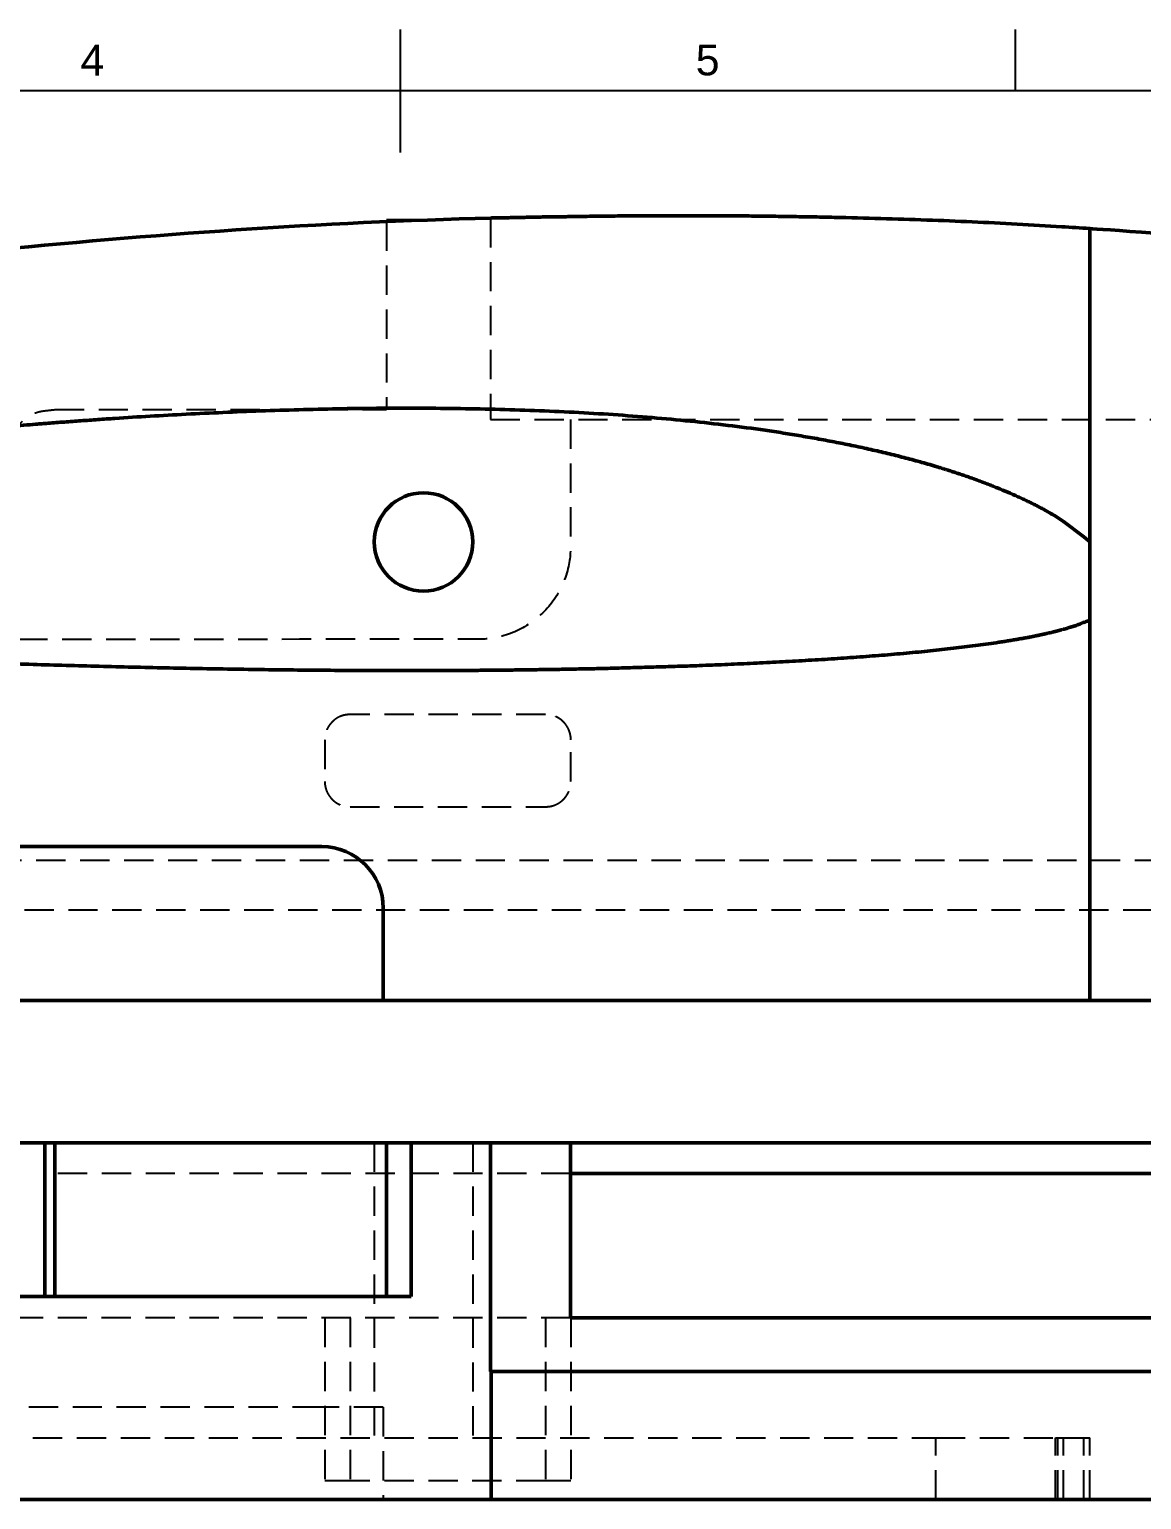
# Model space of a CAD drawing. Header units: millimetres. Extents: x 0 to 420, y 0 to 297.
# Drawn here: x 184.9 to 275.3, y 172.5 to 292 of the extents above; entities that cross this region are included whole.
import ezdxf
from ezdxf.enums import TextEntityAlignment as Align

# ---------------------------------------------------------------- set-up
doc = ezdxf.new("R2010")
doc.units = ezdxf.units.MM
doc.header["$LTSCALE"] = 0.75
doc.linetypes.add('HIDDEN2', pattern=[4.7625, 3.175, -1.5875])
for name, color, linetype, lineweight in [('Border', 7, 'Continuous', 25), ('Sichtbar', 7, 'Continuous', 50), ('Verdeckt', 7, 'HIDDEN2', 25)]:
    doc.layers.add(name, color=color, linetype=linetype, lineweight=lineweight)
doc.styles.add('FusionTitle', font='arial.ttf')

# ---------------------------------------------------------------- blocks, each defined once
blk = doc.blocks.new('ISO_A3_SHEET')
at = {"layer": 'Border'}
for p, q in [((215, 292), (215, 282)), ((265, 292), (265, 287)), ((410, 287), (20, 287))]:
    blk.add_line(p, q, dxfattribs=at)
at = {"layer": 'Border', "style": 'FusionTitle'}
for s, p in [('4', (190, 289.5)), ('5', (240, 289.5))]:
    blk.add_text(s, height=2.5, dxfattribs=at).set_placement(p, align=Align.MIDDLE)

msp = doc.modelspace()

# ---------------------------------------------------------------- linework, layer by layer
at = {"layer": 'Sichtbar', "extrusion": (0, 1, 2.967e-13)}
for p, q in [((215.91, 276.46, -2.01), (213.91, 276.46, -2.01)), ((213.91, 276.38, -2.01), (213.91, 276.46, -2.01)), ((271.06, 275.81, 14.49), (271.06, 250.34, 14.49)), ((268.26, 252.42, 14.49), (268.93, 251.99, 14.49)), ((268.93, 251.99, 14.49), (270.58, 250.76, 14.49)), ((270.58, 250.76, 14.49), (271.06, 250.34, 14.49)), ((271.06, 250.34, 14.49), (271.06, 243.97, 14.49)), ((271.06, 243.97, 14.49), (271.07, 213.06, 14.49)), ((158.64, 225.56, 14.49), (208.64, 225.56, 14.49)), ((213.64, 220.56, 14.49), (213.64, 213.06, 14.49)), ((213.64, 213.06, 6.99), (153.64, 213.06, 6.99)), ((213.64, 213.06, 14.49), (271.07, 213.06, 14.49))]:
    msp.add_line(p, q, dxfattribs=at)
at = {"layer": 'Sichtbar'}
for p, q in [((186.13, 201.49, 16.05), (186.13, 198.99, 16.05)), ((186.94, 201.49, 16.14), (213.91, 201.49, 16.15)), ((186.94, 201.49, 16.14), (186.94, 198.99, 16.14)), ((215.91, 201.49, 31.52), (213.91, 201.49, 31.52)), ((213.91, 198.99, 31.52), (213.91, 201.49, 31.52)), ((215.91, 198.99, 31.52), (215.91, 201.49, 31.52)), ((222.35, 198.99, 31.72), (222.35, 201.49, 31.72)), ((222.35, 201.49, 15.35), (228.86, 201.49, 15.35)), ((222.35, 201.49, 15.35), (222.35, 182.89, 15.35)), ((222.35, 201.49, 15.35), (222.35, 201.49, 31.72)), ((303.85, 201.49, -24.52), (228.86, 201.49, -24.53)), ((228.86, 201.49, 4.98), (228.86, 187.24, 4.98)), ((186.13, 198.99, 16.05), (186.13, 188.99, 16.05)), ((186.94, 198.99, 16.14), (186.94, 188.99, 16.14)), ((215.91, 188.99, 31.52), (213.91, 188.99, 31.52)), ((303.85, 187.24, 15.36), (228.86, 187.24, 15.35)), ((222.4, 182.89, 31.72), (222.4, 172.49, 31.72)), ((271.06, 172.49, -0.98), (271.07, 172.49, -31.89)), ((271.06, 172.49, 30.87), (271.06, 172.49, 5.39)), ((271.06, 172.49, 5.39), (271.06, 172.49, -0.98))]:
    msp.add_line(p, q, dxfattribs=at)
msp.add_circle((216.91, 250.33, 9.49), 4, dxfattribs=at)
msp.add_arc((208.64, 220.56, 14.49), 5, 0, 90, dxfattribs=at)
for points in [[(222.4, 276.66, 14.49), (194.83, 275.99, 14.49), (166.85, 272.69, 14.49), (140.07, 268.9, 14.49)], [(213.91, 188.99, 31.52), (213.91, 192.32, 31.52), (213.91, 195.65, 31.52), (213.91, 198.99, 31.52)], [(215.91, 198.99, 31.52), (215.91, 195.65, 31.52), (215.91, 192.32, 31.52), (215.91, 188.99, 31.52)], [(222.35, 182.89, 31.72), (222.35, 188.25, 31.72), (222.35, 193.62, 31.72), (222.35, 198.99, 31.72)]]:
    msp.add_open_spline(points, degree=3, dxfattribs=at)
for points, knots in [([(271.06, 275.81, 14.49), (270.3, 275.86, 14.49), (268.33, 275.99, 14.49), (265.14, 276.18, 14.49), (261.48, 276.36, 14.49), (257.79, 276.51, 14.49), (254.06, 276.63, 14.49), (250.92, 276.71, 14.49), (248.39, 276.76, 14.49), (246.48, 276.79, 14.49), (244.55, 276.82, 14.49), (242.61, 276.84, 14.49), (240.66, 276.85, 14.49), (238.69, 276.85, 14.49), (236.71, 276.85, 14.49), (235.05, 276.84, 14.49), (233.71, 276.84, 14.49), (232.7, 276.83, 14.49), (231.69, 276.82, 14.49), (230.68, 276.81, 14.49), (229.66, 276.79, 14.49), (228.8, 276.78, 14.49), (228.12, 276.77, 14.49), (227.61, 276.76, 14.49), (227.09, 276.76, 14.49), (226.57, 276.75, 14.49), (226.06, 276.74, 14.49), (225.54, 276.73, 14.49), (225.11, 276.72, 14.49), (224.76, 276.71, 14.49), (224.5, 276.71, 14.49), (224.24, 276.7, 14.49), (223.98, 276.7, 14.49), (223.76, 276.69, 14.49), (223.58, 276.69, 14.49), (223.45, 276.69, 14.49), (223.32, 276.68, 14.49), (223.19, 276.68, 14.49), (223.06, 276.68, 14.49), (222.95, 276.68, 14.49), (222.86, 276.68, 14.49), (222.8, 276.67, 14.49), (222.73, 276.67, 14.49), (222.67, 276.67, 14.49), (222.61, 276.67, 14.49), (222.57, 276.67, 14.49), (222.54, 276.67, 14.49), (222.51, 276.67, 14.49), (222.49, 276.67, 14.49), (222.47, 276.67, 14.49), (222.45, 276.67, 14.49), (222.44, 276.67, 14.49), (222.43, 276.67, 14.49), (222.42, 276.67, 14.49), (222.42, 276.66, 14.49), (222.41, 276.66, 14.49), (222.41, 276.66, 14.49), (222.41, 276.66, 14.49), (222.41, 276.66, 14.49), (222.4, 276.66, 14.49), (222.4, 276.66, 14.49)], [-9.735873, -9.735873, -9.735873, -9.735873, -9.278111, -8.551612, -7.819283, -7.080319, -6.333918, -5.579284, -5.19863, -4.81562, -4.430155, -4.042137, -3.651467, -3.258047, -2.86178, -2.462567, -2.261826, -2.060312, -1.858013, -1.654917, -1.451011, -1.246284, -1.143609, -1.040724, -0.937628, -0.834318, -0.730795, -0.627055, -0.523098, -0.471038, -0.418922, -0.366752, -0.314526, -0.262245, -0.236083, -0.209908, -0.183718, -0.157515, -0.131297, -0.105066, -0.091945, -0.07882, -0.065692, -0.052561, -0.039426, -0.032857, -0.026287, -0.019716, -0.016431, -0.013145, -0.009859, -0.006572, -0.004929, -0.003286, -0.002464, -0.001643, -0.000821, -0.00041, -0.000205, 0, 0, 0, 0]), ([(271.06, 275.81, 14.49), (271.06, 275.81, 14.49), (271.07, 275.81, 14.49), (271.86, 275.76, 14.49), (278.69, 275.33, 14.51), (295.64, 273.44, 14.33), (303.45, 272.32, 14.19), (311.25, 270.95, 13.91)], [0, 0, 0, 0, 0.0002878, 0.0002878, 0.2613842, 0.2613842, 0.4912864, 0.4912864, 0.4912864, 0.4912864]), ([(140.07, 254.79, 14.49), (140.12, 254.8, 14.49), (140.25, 254.81, 14.49), (140.46, 254.84, 14.49), (140.79, 254.89, 14.49), (141.2, 254.94, 14.49), (141.7, 255.01, 14.49), (142.19, 255.07, 14.49), (142.69, 255.14, 14.49), (143.18, 255.2, 14.49), (143.84, 255.29, 14.49), (144.67, 255.4, 14.49), (145.66, 255.53, 14.49), (146.65, 255.66, 14.49), (147.64, 255.79, 14.49), (148.63, 255.92, 14.49), (149.62, 256.04, 14.49), (150.94, 256.21, 14.49), (152.6, 256.42, 14.49), (154.58, 256.67, 14.49), (156.57, 256.91, 14.49), (158.55, 257.16, 14.49), (160.54, 257.39, 14.49), (163.19, 257.7, 14.49), (166.51, 258.08, 14.49), (169.82, 258.44, 14.49), (172.47, 258.71, 14.49), (175.13, 258.98, 14.49), (177.78, 259.24, 14.49), (180.43, 259.48, 14.49), (182.09, 259.62, 14.49), (183.42, 259.74, 14.49), (184.41, 259.82, 14.49), (185.24, 259.89, 14.49), (185.9, 259.94, 14.49), (186.45, 259.98, 14.49), (187.06, 260.03, 14.49), (187.95, 260.1, 14.49), (189.08, 260.18, 14.49), (190.45, 260.28, 14.49), (192.32, 260.41, 14.49), (194.72, 260.56, 14.49), (197.64, 260.72, 14.49), (200.63, 260.86, 14.49), (203.69, 260.99, 14.49), (206.79, 261.08, 14.49), (209.93, 261.16, 14.49), (213.1, 261.2, 14.49), (216.3, 261.21, 14.49), (219.51, 261.18, 14.49), (222.72, 261.12, 14.49), (225.94, 261.02, 14.49), (229.14, 260.88, 14.49), (232.32, 260.69, 14.49), (235.47, 260.45, 14.49), (238.58, 260.16, 14.49), (241.64, 259.82, 14.49), (244.16, 259.49, 14.49), (246.14, 259.19, 14.49), (247.6, 258.95, 14.49), (249.04, 258.7, 14.49), (250.47, 258.43, 14.49), (251.87, 258.15, 14.49), (253.25, 257.85, 14.49), (254.61, 257.53, 14.49), (255.95, 257.2, 14.49), (257.25, 256.85, 14.49), (258.12, 256.6, 14.49), (258.54, 256.47, 14.49)], [0.270529, 0.270529, 0.270529, 0.270529, 0.299223, 0.349106, 0.398993, 0.498776, 0.598573, 0.698383, 0.798206, 0.898041, 0.997888, 1.197617, 1.397391, 1.597206, 1.79706, 1.996951, 2.196875, 2.39683, 2.796822, 3.196907, 3.597065, 3.997275, 4.397517, 4.797772, 5.598241, 6.398534, 6.798569, 7.198506, 7.998018, 8.397562, 8.796942, 8.996567, 9.196145, 9.395675, 9.495421, 9.595155, 9.727357, 9.860804, 10.131319, 10.406476, 10.686052, 11.257576, 11.844117, 12.443907, 13.055189, 13.676212, 14.305235, 14.94053, 15.58038, 16.223083, 16.866954, 17.510326, 18.151555, 18.789024, 19.421142, 20.046357, 20.663158, 21.270081, 21.569403, 21.865734, 22.15891, 22.448773, 22.735169, 23.017951, 23.29698, 23.572124, 23.843259, 24.110272, 24.110272, 24.110272, 24.110272]), ([(258.54, 256.47, 14.49), (258.54, 256.47, 14.49), (258.54, 256.47, 14.49), (258.55, 256.47, 14.49), (258.55, 256.47, 14.49), (258.55, 256.47, 14.49), (258.55, 256.47, 14.49), (258.56, 256.47, 14.49), (258.56, 256.47, 14.49), (258.57, 256.46, 14.49), (258.58, 256.46, 14.49), (258.59, 256.46, 14.49), (258.6, 256.45, 14.49), (258.62, 256.45, 14.49), (258.64, 256.44, 14.49), (258.66, 256.44, 14.49), (258.7, 256.43, 14.49), (258.74, 256.41, 14.49), (258.79, 256.4, 14.49), (258.83, 256.38, 14.49), (258.88, 256.37, 14.49), (258.95, 256.35, 14.49), (259.03, 256.32, 14.49), (259.13, 256.29, 14.49), (259.23, 256.26, 14.49), (259.33, 256.23, 14.49), (259.43, 256.2, 14.49), (259.56, 256.16, 14.49), (259.73, 256.1, 14.49), (259.94, 256.04, 14.49), (260.14, 255.97, 14.49), (260.35, 255.9, 14.49), (260.63, 255.81, 14.49), (260.98, 255.69, 14.49), (261.4, 255.54, 14.49), (261.83, 255.39, 14.49), (262.25, 255.23, 14.49), (262.68, 255.07, 14.49), (263.11, 254.9, 14.49), (263.68, 254.67, 14.49), (264.39, 254.38, 14.49), (265.08, 254.08, 14.49), (265.63, 253.82, 14.49), (266.03, 253.63, 14.49), (266.43, 253.44, 14.49), (266.81, 253.24, 14.49), (267.19, 253.04, 14.49), (267.56, 252.84, 14.49), (267.92, 252.63, 14.49), (268.15, 252.49, 14.49), (268.26, 252.42, 14.49)], [0, 0, 0, 0, 0.000156, 0.000313, 0.000626, 0.001253, 0.001879, 0.002506, 0.003759, 0.005013, 0.007523, 0.010035, 0.012549, 0.015064, 0.020102, 0.025147, 0.0302, 0.040328, 0.050488, 0.060678, 0.070897, 0.081146, 0.101731, 0.122431, 0.143241, 0.16416, 0.185185, 0.206312, 0.248865, 0.291796, 0.335084, 0.378706, 0.422641, 0.511359, 0.601065, 0.691581, 0.782735, 0.874353, 0.966262, 1.05829, 1.242019, 1.424189, 1.514275, 1.603476, 1.69163, 1.778581, 1.864172, 1.948252, 2.030673, 2.111294, 2.111294, 2.111294, 2.111294]), ([(271.06, 243.97, 14.49), (271.06, 243.97, 14.49), (271.05, 243.96, 14.49), (271.04, 243.96, 14.49), (271.02, 243.95, 14.49), (270.99, 243.94, 14.49), (270.96, 243.93, 14.49), (270.92, 243.91, 14.49), (270.86, 243.89, 14.49), (270.78, 243.86, 14.49), (270.68, 243.82, 14.49), (270.56, 243.78, 14.49), (270.45, 243.74, 14.49), (270.31, 243.68, 14.49), (270.15, 243.62, 14.49), (269.95, 243.55, 14.49), (269.77, 243.49, 14.49), (269.58, 243.43, 14.49), (269.38, 243.37, 14.49), (269.18, 243.3, 14.49), (268.96, 243.24, 14.49), (268.71, 243.18, 14.49), (268.55, 243.13, 14.49), (268.46, 243.11, 14.49)], [0, 0, 0, 0, 0.0018546, 0.0037027, 0.0073799, 0.0146585, 0.0218378, 0.02892, 0.0428014, 0.0563195, 0.0823339, 0.1070985, 0.1307487, 0.15342, 0.1963678, 0.2370277, 0.276488, 0.3158393, 0.356175, 0.3985892, 0.4441765, 0.4940303, 0.5492424, 0.5492424, 0.5492424, 0.5492424]), ([(268.46, 243.11, 14.49), (268.46, 243.11, 14.49), (268.46, 243.11, 14.49), (268.46, 243.11, 14.49), (268.46, 243.11, 14.49), (268.46, 243.11, 14.49), (268.45, 243.11, 14.49), (268.45, 243.11, 14.49), (268.45, 243.11, 14.49), (268.45, 243.11, 14.49), (268.45, 243.11, 14.49), (268.45, 243.1, 14.49), (268.44, 243.1, 14.49), (268.44, 243.1, 14.49), (268.44, 243.1, 14.49), (268.43, 243.1, 14.49), (268.43, 243.1, 14.49), (268.42, 243.1, 14.49), (268.41, 243.1, 14.49), (268.4, 243.09, 14.49), (268.39, 243.09, 14.49), (268.38, 243.09, 14.49), (268.36, 243.08, 14.49), (268.34, 243.08, 14.49), (268.33, 243.07, 14.49), (268.31, 243.07, 14.49), (268.29, 243.06, 14.49), (268.26, 243.06, 14.49), (268.23, 243.05, 14.49), (268.19, 243.04, 14.49), (268.15, 243.03, 14.49), (268.12, 243.02, 14.49), (268.06, 243.01, 14.49), (268, 242.99, 14.49), (267.92, 242.97, 14.49), (267.84, 242.95, 14.49), (267.76, 242.94, 14.49), (267.68, 242.92, 14.49), (267.6, 242.9, 14.49), (267.49, 242.87, 14.49), (267.36, 242.84, 14.49), (267.19, 242.81, 14.49), (267.02, 242.77, 14.49), (266.85, 242.73, 14.49), (266.68, 242.7, 14.49), (266.45, 242.65, 14.49), (266.15, 242.59, 14.49), (265.79, 242.52, 14.49), (265.42, 242.46, 14.49), (265.04, 242.39, 14.49), (264.65, 242.33, 14.49), (264.26, 242.26, 14.49), (263.86, 242.2, 14.49), (263.31, 242.12, 14.49), (262.61, 242.01, 14.49), (261.75, 241.9, 14.49), (260.87, 241.79, 14.49), (259.96, 241.68, 14.49), (259.04, 241.58, 14.49), (258.09, 241.48, 14.49), (257.13, 241.38, 14.49), (256.15, 241.29, 14.49), (254.82, 241.17, 14.49), (253.13, 241.04, 14.49), (251.07, 240.89, 14.49), (248.99, 240.75, 14.49), (246.89, 240.63, 14.49), (244.78, 240.52, 14.49), (242.69, 240.42, 14.49), (240.62, 240.33, 14.49), (238.59, 240.25, 14.49), (236.6, 240.19, 14.49), (234.67, 240.13, 14.49), (232.81, 240.08, 14.49), (231.04, 240.03, 14.49), (229.36, 240, 14.49), (228.03, 239.97, 14.49), (227.02, 239.96, 14.49), (226.31, 239.95, 14.49), (225.74, 239.94, 14.49), (225.3, 239.93, 14.49), (224.87, 239.93, 14.49), (224.32, 239.92, 14.49), (223.44, 239.91, 14.49), (222.34, 239.9, 14.49), (221.01, 239.89, 14.49), (219.24, 239.88, 14.49), (217.02, 239.87, 14.49), (214.36, 239.87, 14.49), (211.69, 239.88, 14.49), (208.12, 239.9, 14.49), (203.65, 239.95, 14.49), (198.28, 240.04, 14.49), (192.91, 240.16, 14.49), (187.53, 240.3, 14.49), (180.38, 240.52, 14.49), (171.48, 240.84, 14.49), (164.37, 241.14, 14.49), (160.83, 241.29, 14.49)], [0, 0, 0, 0, 0.00003, 0.00006, 0.00012, 0.00024, 0.000361, 0.000481, 0.000721, 0.000962, 0.001443, 0.001925, 0.002406, 0.002888, 0.003851, 0.004815, 0.00578, 0.00771, 0.009642, 0.011575, 0.01351, 0.015447, 0.019326, 0.023212, 0.027105, 0.031004, 0.034911, 0.038824, 0.04667, 0.054544, 0.062444, 0.070372, 0.078326, 0.094316, 0.110412, 0.126615, 0.142924, 0.159339, 0.175858, 0.192483, 0.226043, 0.260015, 0.294396, 0.329182, 0.364368, 0.399951, 0.472288, 0.546161, 0.621535, 0.698378, 0.776653, 0.856327, 0.937365, 1.019729, 1.188299, 1.36175, 1.539792, 1.722132, 1.908474, 2.098524, 2.291983, 2.488553, 2.687932, 3.093918, 3.507524, 3.926327, 4.347893, 4.769782, 5.189552, 5.604755, 6.01294, 6.411654, 6.798442, 7.170846, 7.526408, 7.862668, 8.177165, 8.325483, 8.467437, 8.602719, 8.667762, 8.731021, 8.863162, 8.995399, 9.260149, 9.525257, 9.790706, 10.322565, 10.855602, 11.38969, 11.924703, 12.996991, 14.07144, 15.147017, 16.222679, 17.297379, 19.439665, 21.565389, 21.565389, 21.565389, 21.565389]), ([(228.86, 187.24, 15.35), (228.86, 189.61, 15.35), (228.86, 191.99, 15.35), (228.86, 196.74, 15.35), (228.86, 199.11, 15.35), (228.86, 201.49, 15.35)], [-3.42, -3.42, -3.42, -3.42, -1.995, -1.995, -0.57, -0.57, -0.57, -0.57]), ([(271.06, 172.49, 30.87), (271.06, 172.49, 30.87), (271.07, 172.49, 30.87), (271.86, 172.49, 30.81), (278.69, 172.47, 30.38), (295.64, 172.65, 28.5), (303.45, 172.79, 27.37), (311.25, 173.07, 26.01)], [0, 0, 0, 0, 0.0002878, 0.0002878, 0.2613842, 0.2613842, 0.4912864, 0.4912864, 0.4912864, 0.4912864])]:
    msp.add_open_spline(points, degree=3, knots=knots, dxfattribs=at)
at = {"layer": 'Sichtbar', "extrusion": (-7.8e-14, -1, -2.91342e-11)}
msp.add_open_spline([(287.49, 213.06, 14.42), (284.8, 213.06, 14.44), (282.1, 213.06, 14.46), (278.02, 213.06, 14.48), (276.63, 213.06, 14.49), (274.54, 213.06, 14.49), (273.85, 213.06, 14.49), (272.8, 213.06, 14.49), (272.46, 213.06, 14.49), (271.93, 213.06, 14.49), (271.76, 213.06, 14.49), (271.5, 213.06, 14.49), (271.41, 213.06, 14.49), (271.28, 213.06, 14.49), (271.24, 213.06, 14.49), (271.17, 213.06, 14.49), (271.15, 213.06, 14.49), (271.11, 213.06, 14.49), (271.09, 213.06, 14.49), (271.07, 213.06, 14.49)], degree=3, knots=[0.050997, 0.050997, 0.050997, 0.050997, 1.665976, 1.665976, 2.500007, 2.500007, 2.917123, 2.917123, 3.125692, 3.125692, 3.229978, 3.229978, 3.282121, 3.282121, 3.308193, 3.308193, 3.32119, 3.32119, 3.333916, 3.333916, 3.333916, 3.333916], dxfattribs=at)
at = {"layer": 'Sichtbar', "extrusion": (0, 1, 0)}
for points, knots in [([(186.13, 201.49, 16.05), (186.13, 201.49, 16.05), (186.13, 201.49, 16.05), (186.13, 201.49, 16.05), (186.13, 201.49, 16.05), (186.13, 201.49, 16.05), (186.13, 201.49, 16.05), (186.13, 201.49, 16.05), (186.13, 201.49, 16.05), (186.13, 201.49, 16.05), (186.13, 201.49, 16.05), (186.13, 201.49, 16.05), (186.13, 201.49, 16.05), (186.12, 201.49, 16.05), (186.12, 201.49, 16.05), (186.12, 201.49, 16.05), (186.11, 201.49, 16.05), (186.11, 201.49, 16.05), (186.1, 201.49, 16.05), (186.1, 201.49, 16.05), (186.09, 201.49, 16.05), (186.08, 201.49, 16.05), (186.07, 201.49, 16.05), (186.06, 201.49, 16.05), (186.05, 201.49, 16.04), (186.03, 201.49, 16.04), (186.01, 201.49, 16.04), (185.99, 201.49, 16.04), (185.97, 201.49, 16.03), (185.94, 201.49, 16.03), (185.92, 201.49, 16.02), (185.89, 201.49, 16.02), (185.85, 201.49, 16.01), (185.8, 201.49, 16), (185.76, 201.49, 15.99), (185.71, 201.49, 15.98), (185.65, 201.49, 15.97), (185.58, 201.49, 15.94), (185.49, 201.49, 15.92), (185.4, 201.49, 15.89), (185.31, 201.49, 15.85), (185.23, 201.49, 15.82), (185.14, 201.49, 15.78), (185.04, 201.49, 15.73), (184.9, 201.49, 15.65), (184.75, 201.49, 15.56), (184.6, 201.49, 15.45), (184.46, 201.49, 15.34), (184.33, 201.49, 15.21), (184.21, 201.49, 15.08), (184.09, 201.49, 14.95), (183.94, 201.49, 14.75), (183.79, 201.49, 14.5), (183.66, 201.49, 14.22), (183.58, 201.49, 13.99), (183.53, 201.49, 13.82), (183.49, 201.49, 13.63), (183.46, 201.49, 13.45), (183.44, 201.49, 13.26), (183.43, 201.49, 13.13), (183.43, 201.49, 13.07)], [0, 0, 0, 0, 0.0000188, 0.0000376, 0.0000754, 0.0001509, 0.0002263, 0.0003018, 0.0004527, 0.0006037, 0.0009055, 0.0012073, 0.0015091, 0.0018108, 0.0024142, 0.0030174, 0.0036205, 0.0048263, 0.0060316, 0.0072363, 0.0084406, 0.0096443, 0.0120502, 0.014454, 0.0168558, 0.0192557, 0.0240494, 0.0288352, 0.0336134, 0.0383841, 0.0431474, 0.0479034, 0.0573942, 0.0668575, 0.0762944, 0.0857059, 0.095093, 0.1137973, 0.1324152, 0.1509538, 0.1694198, 0.1878194, 0.2061587, 0.2244435, 0.2608662, 0.297132, 0.3332769, 0.369334, 0.4053341, 0.4413061, 0.4772784, 0.5132792, 0.5854506, 0.6581074, 0.6947271, 0.731587, 0.768736, 0.8062285, 0.8441247, 0.8824234, 0.8824234, 0.8824234, 0.8824234]), ([(186.94, 201.49, 16.14), (186.94, 201.49, 16.14), (186.92, 201.49, 16.14), (186.9, 201.49, 16.14), (186.87, 201.49, 16.14), (186.84, 201.49, 16.13), (186.8, 201.49, 16.13), (186.74, 201.49, 16.12), (186.65, 201.49, 16.11), (186.54, 201.49, 16.1), (186.36, 201.49, 16.08), (186.22, 201.49, 16.06), (186.13, 201.49, 16.05)], [0, 0, 0, 0, 0.0033702, 0.006741, 0.0134841, 0.0202295, 0.0269772, 0.04048, 0.0539934, 0.0810553, 0.1081699, 0.162585, 0.162585, 0.162585, 0.162585]), ([(222.35, 201.49, 31.72), (221.28, 201.49, 31.69), (220.2, 201.49, 31.66), (218.05, 201.49, 31.59), (216.98, 201.49, 31.56), (215.91, 201.49, 31.52)], [0, 0, 0, 0, 0.644988, 0.644988, 1.289983, 1.289983, 1.289983, 1.289983]), ([(228.86, 201.49, 15.35), (228.86, 201.49, 15), (228.86, 201.49, 14.26), (228.86, 201.49, 13.15), (228.86, 201.49, 12.05), (228.86, 201.49, 10.99), (228.86, 201.49, 9.98), (228.86, 201.49, 9.04), (228.86, 201.49, 8.29), (228.86, 201.49, 7.73), (228.86, 201.49, 7.33), (228.86, 201.49, 6.96), (228.86, 201.49, 6.61), (228.86, 201.49, 6.28), (228.86, 201.49, 5.97), (228.86, 201.49, 5.73), (228.86, 201.49, 5.55), (228.86, 201.49, 5.42), (228.86, 201.49, 5.3), (228.86, 201.49, 5.2), (228.86, 201.49, 5.13), (228.86, 201.49, 5.07), (228.86, 201.49, 5.03), (228.86, 201.49, 5), (228.86, 201.49, 4.99), (228.86, 201.49, 4.98)], [-19.074634, -19.074634, -19.074634, -19.074634, -18.863002, -18.633123, -18.411307, -18.198899, -17.997241, -17.807679, -17.631556, -17.548954, -17.470216, -17.39551, -17.325003, -17.258864, -17.197261, -17.140361, -17.113728, -17.088333, -17.064198, -17.041345, -17.030405, -17.019793, -17.009512, -17.004496, -17.00088, -17.00088, -17.00088, -17.00088]), ([(303.85, 198.99, -20.47), (300.74, 198.99, -20.47), (292.88, 198.99, -20.47), (280.28, 198.99, -20.47), (266.06, 198.99, -20.47), (254.2, 198.99, -20.47), (244.72, 198.99, -20.48), (237.61, 198.99, -20.48), (232.32, 198.99, -20.48), (229.4, 198.99, -20.48), (228.86, 198.99, -20.48)], [-39.904372, -39.904372, -39.904372, -39.904372, -38.034783, -35.189914, -32.345043, -29.500171, -28.077735, -26.655298, -25.232862, -24.904773, -24.904773, -24.904773, -24.904773]), ([(310.35, 182.89, 26.16), (296.06, 182.89, 28.63), (282.21, 182.89, 30.21), (252.84, 182.89, 31.97), (237.91, 182.89, 32.06), (222.91, 182.89, 31.73), (222.66, 182.89, 31.73), (222.41, 182.89, 31.72), (222.4, 182.89, 31.72), (222.4, 182.89, 31.72)], [-2.33545, -2.33545, -2.33545, -2.33545, -1.19379, -1.19379, -0.020093, -0.020093, -0.000291, -0.000291, 0, 0, 0, 0]), ([(271.06, 172.49, 30.87), (270.3, 172.49, 30.92), (268.33, 172.49, 31.05), (265.14, 172.49, 31.23), (261.48, 172.49, 31.41), (257.79, 172.49, 31.56), (254.06, 172.49, 31.69), (250.92, 172.49, 31.77), (248.39, 172.49, 31.82), (246.48, 172.49, 31.85), (244.55, 172.49, 31.87), (242.61, 172.49, 31.89), (240.66, 172.49, 31.9), (238.69, 172.49, 31.91), (236.71, 172.49, 31.91), (235.05, 172.49, 31.9), (233.71, 172.49, 31.89), (232.7, 172.49, 31.88), (231.69, 172.49, 31.87), (230.68, 172.49, 31.86), (229.66, 172.49, 31.85), (228.8, 172.49, 31.84), (228.12, 172.49, 31.83), (227.61, 172.49, 31.82), (227.09, 172.49, 31.81), (226.57, 172.49, 31.8), (226.06, 172.49, 31.8), (225.54, 172.49, 31.79), (225.11, 172.49, 31.78), (224.76, 172.49, 31.77), (224.5, 172.49, 31.77), (224.24, 172.49, 31.76), (223.98, 172.49, 31.76), (223.76, 172.49, 31.75), (223.58, 172.49, 31.75), (223.45, 172.49, 31.74), (223.32, 172.49, 31.74), (223.19, 172.49, 31.74), (223.06, 172.49, 31.74), (222.95, 172.49, 31.73), (222.86, 172.49, 31.73), (222.8, 172.49, 31.73), (222.73, 172.49, 31.73), (222.67, 172.49, 31.73), (222.61, 172.49, 31.73), (222.57, 172.49, 31.72), (222.54, 172.49, 31.72), (222.51, 172.49, 31.72), (222.49, 172.49, 31.72), (222.47, 172.49, 31.72), (222.45, 172.49, 31.72), (222.44, 172.49, 31.72), (222.43, 172.49, 31.72), (222.42, 172.49, 31.72), (222.42, 172.49, 31.72), (222.41, 172.49, 31.72), (222.41, 172.49, 31.72), (222.41, 172.49, 31.72), (222.41, 172.49, 31.72), (222.4, 172.49, 31.72), (222.4, 172.49, 31.72)], [-9.735873, -9.735873, -9.735873, -9.735873, -9.278111, -8.551612, -7.819283, -7.080319, -6.333918, -5.579284, -5.19863, -4.81562, -4.430155, -4.042137, -3.651467, -3.258047, -2.86178, -2.462567, -2.261826, -2.060312, -1.858013, -1.654917, -1.451011, -1.246284, -1.143609, -1.040724, -0.937628, -0.834318, -0.730795, -0.627055, -0.523098, -0.471038, -0.418922, -0.366752, -0.314526, -0.262245, -0.236083, -0.209908, -0.183718, -0.157515, -0.131297, -0.105066, -0.091945, -0.07882, -0.065692, -0.052561, -0.039426, -0.032857, -0.026287, -0.019716, -0.016431, -0.013145, -0.009859, -0.006572, -0.004929, -0.003286, -0.002464, -0.001643, -0.000821, -0.00041, -0.000205, 0, 0, 0, 0])]:
    msp.add_open_spline(points, degree=3, knots=knots, dxfattribs=at)
for points in [[(213.91, 188.99, 31.43), (203.74, 188.99, 31), (193.56, 188.99, 30.23), (183.43, 188.99, 29.25)], [(222.4, 182.89, 31.72), (222.39, 182.89, 31.72), (222.37, 182.89, 31.72), (222.35, 182.89, 31.72)], [(222.4, 172.49, 31.72), (194.83, 172.49, 31.05), (166.85, 172.49, 27.75), (140.07, 172.49, 23.96)]]:
    msp.add_open_spline(points, degree=3, dxfattribs=at)
at = {"layer": 'Verdeckt', "extrusion": (0, 1, 2.967e-13)}
for p, q in [((213.91, 276.38, -2.01), (213.91, 261.09, -2.01)), ((222.35, 276.66, 4.09), (222.35, 260.29, 4.09)), ((186.94, 261.09, -2.01), (213.91, 261.09, -2.01)), ((222.35, 260.29, 4.09), (310.35, 260.3, 4.09)), ((226.83, 236.3, 12.99), (210.93, 236.3, 12.99)), ((208.89, 234.25, 12.99), (208.89, 230.85, 12.99)), ((228.89, 230.85, 12.99), (228.89, 234.25, 12.99)), ((210.94, 228.8, 12.99), (226.84, 228.8, 12.99)), ((138.04, 220.41, -12.01), (308.73, 220.43, -12.01))]:
    msp.add_line(p, q, dxfattribs=at)
at = {"layer": 'Verdeckt'}
for p, q in [((212.91, 201.49, 5.38), (212.91, 177.49, 5.38)), ((213.91, 188.99, 16.15), (213.91, 201.49, 16.15)), ((220.91, 201.49, 5.38), (220.91, 177.49, 5.38)), ((208.89, 187.24, -10.69), (208.89, 173.99, -10.69)), ((210.94, 187.24, -16.14), (210.94, 173.99, -16.14)), ((226.83, 187.24, -8.64), (226.83, 173.99, -8.64)), ((228.89, 187.24, -14.09), (228.89, 173.99, -14.09)), ((228.89, 187.24, -14.09), (228.89, 173.99, -14.09)), ((208.64, 179.99, -19.39), (158.64, 179.99, -19.39)), ((213.64, 179.99, -24.39), (213.64, 172.49, -24.39)), ((258.54, 172.49, 11.53), (258.54, 177.49, 11.53)), ((268.26, 172.49, 7.48), (268.26, 177.49, 7.48)), ((268.26, 177.49, 7.48), (268.93, 177.49, 7.05)), ((268.46, 172.49, -1.84), (268.46, 177.49, -1.84)), ((268.93, 172.49, 7.05), (268.93, 177.49, 7.05)), ((268.93, 177.49, 7.05), (270.58, 177.49, 5.81)), ((270.58, 172.49, 5.81), (270.58, 177.49, 5.81)), ((270.58, 177.49, 5.81), (271.06, 177.49, 5.39)), ((271.06, 172.49, -0.98), (271.06, 177.49, -0.98)), ((271.06, 172.49, 5.39), (271.06, 177.49, 5.39)), ((271.06, 177.49, 5.39), (271.06, 177.49, -0.98)), ((226.83, 173.99, -8.64), (210.93, 173.99, -8.64)), ((228.89, 173.99, -14.09), (228.89, 173.99, -10.69))]:
    msp.add_line(p, q, dxfattribs=at)
at = {"layer": 'Verdeckt', "extrusion": (-9e-16, -1, 5.74068e-10)}
msp.add_arc((208.64, -24.39, -179.99), 5, 0, 90, dxfattribs=at)
at = {"layer": 'Verdeckt'}
for points, knots in [([(183.43, 258.01, -2.01), (183.43, 258.41, -2.01), (183.51, 258.81, -2.01), (183.82, 259.54, -2.01), (184.04, 259.87, -2.01), (184.56, 260.38, -2.01), (184.84, 260.58, -2.01), (185.3, 260.8, -2.01), (185.46, 260.86, -2.01), (185.71, 260.93, -2.01), (185.8, 260.95, -2.01), (185.92, 260.97, -2.01), (185.96, 260.98, -2.01), (186.03, 260.98, -2.01), (186.05, 260.99, -2.01), (186.08, 260.99, -2.01), (186.09, 260.99, -2.01), (186.11, 260.99, -2.01), (186.11, 261, -2.01), (186.12, 261, -2.01), (186.12, 261, -2.01), (186.13, 261, -2.01), (186.13, 261, -2.01), (186.13, 261, -2.01), (186.13, 261, -2.01), (186.13, 261, -2.01)], [0, 0, 0, 0, 0.2414898, 0.2414898, 0.4749457, 0.4749457, 0.680674, 0.680674, 0.7833306, 0.7833306, 0.8346179, 0.8346179, 0.8602569, 0.8602569, 0.8730759, 0.8730759, 0.8794854, 0.8794854, 0.88269, 0.88269, 0.8842933, 0.8842933, 0.8850889, 0.8850889, 0.8858623, 0.8858623, 0.8858623, 0.8858623]), ([(186.13, 261, -2.01), (186.27, 261.01, -2.01), (186.4, 261.03, -2.01), (186.67, 261.06, -2.01), (186.81, 261.07, -2.01), (186.94, 261.09, -2.01)], [0, 0, 0, 0, 0.0813035, 0.0813035, 0.1625094, 0.1625094, 0.1625094, 0.1625094]), ([(228.86, 260.29, -0.26), (228.86, 257.21, -0.26), (228.86, 254.13, -0.26), (228.86, 249.6, -0.26), (228.88, 249.13, -0.26), (228.42, 247.21, -0.26), (228, 246.31, -0.26), (226.85, 244.72, -0.26), (226.12, 244.05, -0.26), (224.46, 243.02, -0.26), (223.55, 242.68, -0.26), (221.89, 242.4, -0.26), (221.6, 242.42, -0.26), (212.35, 242.42, -0.26), (204.33, 242.41, -0.26), (180.24, 242.41, -0.26), (164.19, 242.41, -0.26), (148.13, 242.41, -0.26)], [-21.398166, -21.398166, -21.398166, -21.398166, -19.224817, -19.224817, -18.207371, -18.207371, -17.193112, -17.193112, -16.183002, -16.183002, -15.183631, -15.183631, -14.44902, -14.44902, -9.63268, -9.63268, 0, 0, 0, 0]), ([(210.93, 236.3, 12.99), (210.89, 236.3, 12.99), (210.8, 236.3, 12.99), (210.66, 236.28, 12.99), (210.52, 236.26, 12.99), (210.35, 236.22, 12.99), (210.14, 236.15, 12.99), (209.9, 236.03, 12.99), (209.68, 235.88, 12.99), (209.52, 235.73, 12.99), (209.4, 235.6, 12.99), (209.31, 235.5, 12.99), (209.23, 235.4, 12.99), (209.16, 235.28, 12.99), (209.1, 235.17, 12.99), (209.05, 235.07, 12.99), (209.02, 234.99, 12.99), (209, 234.92, 12.99), (208.98, 234.86, 12.99), (208.96, 234.79, 12.99), (208.94, 234.73, 12.99), (208.93, 234.66, 12.99), (208.92, 234.61, 12.99), (208.91, 234.56, 12.99), (208.9, 234.53, 12.99), (208.9, 234.49, 12.99), (208.9, 234.46, 12.99), (208.89, 234.43, 12.99), (208.89, 234.41, 12.99), (208.89, 234.39, 12.99), (208.89, 234.37, 12.99), (208.89, 234.36, 12.99), (208.89, 234.34, 12.99), (208.89, 234.32, 12.99), (208.89, 234.31, 12.99), (208.89, 234.3, 12.99), (208.89, 234.29, 12.99), (208.89, 234.29, 12.99), (208.89, 234.28, 12.99), (208.89, 234.28, 12.99), (208.89, 234.27, 12.99), (208.89, 234.27, 12.99), (208.89, 234.26, 12.99), (208.89, 234.26, 12.99), (208.89, 234.26, 12.99), (208.89, 234.26, 12.99), (208.89, 234.26, 12.99), (208.89, 234.26, 12.99), (208.89, 234.25, 12.99), (208.89, 234.25, 12.99), (208.89, 234.25, 12.99), (208.89, 234.25, 12.99), (208.89, 234.25, 12.99), (208.89, 234.25, 12.99), (208.89, 234.25, 12.99), (208.89, 234.25, 12.99), (208.89, 234.25, 12.99), (208.89, 234.25, 12.99), (208.89, 234.25, 12.99)], [-0.6436563, -0.6436563, -0.6436563, -0.6436563, -0.6156399, -0.5879925, -0.5606554, -0.5335764, -0.4800437, -0.4270624, -0.3744053, -0.3218971, -0.2956387, -0.2693623, -0.243049, -0.2166781, -0.1902267, -0.1636685, -0.1503384, -0.1369698, -0.1235583, -0.110099, -0.0965868, -0.083016, -0.0693808, -0.0625368, -0.0556743, -0.0487925, -0.0418904, -0.0349671, -0.0314973, -0.0280218, -0.0245405, -0.0210534, -0.0175602, -0.0140609, -0.012309, -0.0105554, -0.0088003, -0.0070435, -0.0061645, -0.0052851, -0.0044053, -0.0035251, -0.0026444, -0.0022039, -0.0017634, -0.0013227, -0.0011023, -0.0008819, -0.0006615, -0.000441, -0.0003308, -0.0002205, -0.0001654, -0.0001103, -0.0000551, -0.0000276, -0.0000138, 0, 0, 0, 0]), ([(228.89, 234.25, 12.99), (228.89, 234.3, 12.99), (228.88, 234.39, 12.99), (228.87, 234.53, 12.99), (228.84, 234.67, 12.99), (228.8, 234.84, 12.99), (228.73, 235.05, 12.99), (228.61, 235.29, 12.99), (228.46, 235.51, 12.99), (228.32, 235.67, 12.99), (228.19, 235.79, 12.99), (228.09, 235.88, 12.99), (227.98, 235.95, 12.99), (227.87, 236.02, 12.99), (227.75, 236.09, 12.99), (227.65, 236.13, 12.99), (227.57, 236.17, 12.99), (227.51, 236.19, 12.99), (227.44, 236.21, 12.99), (227.38, 236.23, 12.99), (227.31, 236.25, 12.99), (227.25, 236.26, 12.99), (227.19, 236.27, 12.99), (227.15, 236.28, 12.99), (227.11, 236.28, 12.99), (227.08, 236.29, 12.99), (227.04, 236.29, 12.99), (227.02, 236.29, 12.99), (226.99, 236.3, 12.99), (226.97, 236.3, 12.99), (226.96, 236.3, 12.99), (226.94, 236.3, 12.99), (226.92, 236.3, 12.99), (226.91, 236.3, 12.99), (226.9, 236.3, 12.99), (226.89, 236.3, 12.99), (226.88, 236.3, 12.99), (226.87, 236.3, 12.99), (226.87, 236.3, 12.99), (226.86, 236.3, 12.99), (226.86, 236.3, 12.99), (226.85, 236.3, 12.99), (226.85, 236.3, 12.99), (226.85, 236.3, 12.99), (226.84, 236.3, 12.99), (226.84, 236.3, 12.99), (226.84, 236.3, 12.99), (226.84, 236.3, 12.99), (226.84, 236.3, 12.99), (226.84, 236.3, 12.99), (226.84, 236.3, 12.99), (226.84, 236.3, 12.99), (226.84, 236.3, 12.99), (226.84, 236.3, 12.99), (226.84, 236.3, 12.99), (226.83, 236.3, 12.99), (226.83, 236.3, 12.99), (226.83, 236.3, 12.99), (226.83, 236.3, 12.99)], [-0.6436497, -0.6436497, -0.6436497, -0.6436497, -0.6156333, -0.5879859, -0.5606488, -0.5335698, -0.4800374, -0.4270566, -0.3744002, -0.3218928, -0.2956349, -0.2693589, -0.243046, -0.2166757, -0.1902247, -0.163667, -0.1503371, -0.1369687, -0.1235574, -0.1100983, -0.0965862, -0.0830156, -0.0693805, -0.0625366, -0.0556741, -0.0487923, -0.0418903, -0.0349671, -0.0314972, -0.0280217, -0.0245405, -0.0210533, -0.0175602, -0.0140609, -0.0123089, -0.0105554, -0.0088002, -0.0070435, -0.0061645, -0.0052851, -0.0044053, -0.0035251, -0.0026444, -0.0022039, -0.0017634, -0.0013227, -0.0011023, -0.0008819, -0.0006614, -0.000441, -0.0003307, -0.0002205, -0.0001654, -0.0001102, -0.0000551, -0.0000275, -0.0000138, 0, 0, 0, 0]), ([(208.89, 230.85, 12.99), (208.89, 230.8, 12.99), (208.89, 230.71, 12.99), (208.9, 230.57, 12.99), (208.93, 230.44, 12.99), (208.97, 230.26, 12.99), (209.04, 230.05, 12.99), (209.16, 229.81, 12.99), (209.31, 229.6, 12.99), (209.45, 229.43, 12.99), (209.58, 229.31, 12.99), (209.68, 229.23, 12.99), (209.79, 229.15, 12.99), (209.9, 229.08, 12.99), (210.02, 229.02, 12.99), (210.12, 228.97, 12.99), (210.2, 228.94, 12.99), (210.26, 228.91, 12.99), (210.33, 228.89, 12.99), (210.39, 228.87, 12.99), (210.46, 228.86, 12.99), (210.52, 228.84, 12.99), (210.58, 228.83, 12.99), (210.62, 228.82, 12.99), (210.66, 228.82, 12.99), (210.69, 228.82, 12.99), (210.73, 228.81, 12.99), (210.76, 228.81, 12.99), (210.78, 228.81, 12.99), (210.8, 228.81, 12.99), (210.81, 228.8, 12.99), (210.83, 228.8, 12.99), (210.85, 228.8, 12.99), (210.86, 228.8, 12.99), (210.87, 228.8, 12.99), (210.88, 228.8, 12.99), (210.89, 228.8, 12.99), (210.9, 228.8, 12.99), (210.9, 228.8, 12.99), (210.91, 228.8, 12.99), (210.91, 228.8, 12.99), (210.92, 228.8, 12.99), (210.92, 228.8, 12.99), (210.92, 228.8, 12.99), (210.93, 228.8, 12.99), (210.93, 228.8, 12.99), (210.93, 228.8, 12.99), (210.93, 228.8, 12.99), (210.93, 228.8, 12.99), (210.93, 228.8, 12.99), (210.93, 228.8, 12.99), (210.93, 228.8, 12.99), (210.93, 228.8, 12.99), (210.94, 228.8, 12.99), (210.94, 228.8, 12.99), (210.94, 228.8, 12.99), (210.94, 228.8, 12.99), (210.94, 228.8, 12.99), (210.94, 228.8, 12.99)], [-0.6436497, -0.6436497, -0.6436497, -0.6436497, -0.6156333, -0.5879859, -0.5606488, -0.5335698, -0.4800374, -0.4270566, -0.3744002, -0.3218928, -0.2956349, -0.2693589, -0.243046, -0.2166757, -0.1902247, -0.163667, -0.1503371, -0.1369687, -0.1235574, -0.1100983, -0.0965862, -0.0830156, -0.0693805, -0.0625366, -0.0556741, -0.0487923, -0.0418903, -0.0349671, -0.0314972, -0.0280217, -0.0245405, -0.0210533, -0.0175602, -0.0140609, -0.0123089, -0.0105554, -0.0088002, -0.0070435, -0.0061645, -0.0052851, -0.0044053, -0.0035251, -0.0026444, -0.0022039, -0.0017634, -0.0013227, -0.0011023, -0.0008819, -0.0006614, -0.000441, -0.0003307, -0.0002205, -0.0001654, -0.0001102, -0.0000551, -0.0000275, -0.0000138, 0, 0, 0, 0]), ([(226.84, 228.8, 12.99), (226.88, 228.8, 12.99), (226.98, 228.81, 12.99), (227.11, 228.82, 12.99), (227.25, 228.84, 12.99), (227.42, 228.88, 12.99), (227.63, 228.96, 12.99), (227.87, 229.08, 12.99), (228.09, 229.23, 12.99), (228.26, 229.37, 12.99), (228.38, 229.5, 12.99), (228.46, 229.6, 12.99), (228.54, 229.71, 12.99), (228.61, 229.82, 12.99), (228.67, 229.94, 12.99), (228.72, 230.04, 12.99), (228.75, 230.12, 12.99), (228.77, 230.18, 12.99), (228.79, 230.24, 12.99), (228.81, 230.31, 12.99), (228.83, 230.37, 12.99), (228.84, 230.44, 12.99), (228.85, 230.5, 12.99), (228.86, 230.54, 12.99), (228.87, 230.58, 12.99), (228.87, 230.61, 12.99), (228.88, 230.64, 12.99), (228.88, 230.67, 12.99), (228.88, 230.7, 12.99), (228.88, 230.71, 12.99), (228.88, 230.73, 12.99), (228.88, 230.75, 12.99), (228.88, 230.77, 12.99), (228.88, 230.78, 12.99), (228.88, 230.79, 12.99), (228.88, 230.8, 12.99), (228.89, 230.81, 12.99), (228.89, 230.82, 12.99), (228.89, 230.82, 12.99), (228.89, 230.83, 12.99), (228.89, 230.83, 12.99), (228.89, 230.84, 12.99), (228.89, 230.84, 12.99), (228.89, 230.84, 12.99), (228.89, 230.84, 12.99), (228.89, 230.85, 12.99), (228.89, 230.85, 12.99), (228.89, 230.85, 12.99), (228.89, 230.85, 12.99), (228.89, 230.85, 12.99), (228.89, 230.85, 12.99), (228.89, 230.85, 12.99), (228.89, 230.85, 12.99), (228.89, 230.85, 12.99), (228.89, 230.85, 12.99), (228.89, 230.85, 12.99), (228.89, 230.85, 12.99), (228.89, 230.85, 12.99), (228.89, 230.85, 12.99)], [-0.6436497, -0.6436497, -0.6436497, -0.6436497, -0.6156333, -0.5879859, -0.5606488, -0.5335698, -0.4800374, -0.4270566, -0.3744002, -0.3218928, -0.2956349, -0.2693589, -0.243046, -0.2166757, -0.1902247, -0.163667, -0.1503371, -0.1369687, -0.1235574, -0.1100983, -0.0965862, -0.0830156, -0.0693805, -0.0625366, -0.0556741, -0.0487923, -0.0418903, -0.0349671, -0.0314972, -0.0280217, -0.0245405, -0.0210533, -0.0175602, -0.0140609, -0.0123089, -0.0105554, -0.0088002, -0.0070435, -0.0061645, -0.0052851, -0.0044053, -0.0035251, -0.0026444, -0.0022039, -0.0017634, -0.0013227, -0.0011023, -0.0008819, -0.0006614, -0.000441, -0.0003307, -0.0002205, -0.0001654, -0.0001102, -0.0000551, -0.0000275, -0.0000138, 0, 0, 0, 0]), ([(146.14, 224.46, -0.26), (146.4, 224.46, -0.26), (147.26, 224.46, -0.26), (148.71, 224.46, -0.26), (150.48, 224.46, -0.26), (152.26, 224.46, -0.26), (154.04, 224.46, -0.26), (155.82, 224.46, -0.26), (157.6, 224.46, -0.26), (159.97, 224.46, -0.26), (162.93, 224.46, -0.26), (166.49, 224.46, -0.26), (170.04, 224.46, -0.26), (173.6, 224.46, -0.26), (177.16, 224.46, -0.26), (180.71, 224.46, -0.26), (184.27, 224.46, -0.26), (189.01, 224.46, -0.26), (194.94, 224.46, -0.26), (202.05, 224.46, -0.26), (209.16, 224.46, -0.26), (216.27, 224.47, -0.26), (223.38, 224.47, -0.26), (230.5, 224.47, -0.26), (237.61, 224.47, -0.26), (244.72, 224.47, -0.26), (254.2, 224.47, -0.26), (266.06, 224.47, -0.26), (280.28, 224.47, -0.26), (294.42, 224.47, -0.26), (303.81, 224.48, -0.26), (308.46, 224.48, -0.26)], [8.36088, 8.36088, 8.36088, 8.36088, 8.519256, 8.874864, 9.230472, 9.58608, 9.941688, 10.297296, 10.652904, 11.008512, 11.719728, 12.430945, 13.142161, 13.853378, 14.564595, 15.275812, 15.98703, 16.698247, 18.120682, 19.543118, 20.965553, 22.387989, 23.810426, 25.232862, 26.655298, 28.077735, 29.500171, 32.345043, 35.189914, 38.034783, 40.82632, 40.82632, 40.82632, 40.82632])]:
    msp.add_open_spline(points, degree=3, knots=knots, dxfattribs=at)
at = {"layer": 'Verdeckt', "extrusion": (0, 1, 0)}
for points, knots in [([(228.86, 198.99, -20.48), (227.03, 198.99, -20.48), (222.84, 198.99, -20.48), (216.27, 198.99, -20.48), (209.16, 198.99, -20.48), (202.05, 198.99, -20.48), (194.94, 198.99, -20.48), (189.63, 198.99, -20.48), (186.7, 198.99, -20.48), (186.13, 198.99, -20.48)], [-24.904773, -24.904773, -24.904773, -24.904773, -23.810426, -22.387989, -20.965553, -19.543118, -18.120682, -16.698247, -16.36015, -16.36015, -16.36015, -16.36015]), ([(228.85, 187.24, 4.84), (228.84, 187.24, 4.25), (228.8, 187.24, 3.84), (228.42, 187.24, 2.27), (228, 187.24, 1.37), (226.85, 187.24, -0.22), (226.12, 187.24, -0.9), (224.46, 187.24, -1.92), (223.55, 187.24, -2.27), (221.89, 187.24, -2.54), (221.6, 187.24, -2.53), (212.35, 187.24, -2.53), (204.33, 187.24, -2.53), (180.24, 187.24, -2.53), (164.19, 187.24, -2.53), (148.13, 187.24, -2.54)], [-18.855111, -18.855111, -18.855111, -18.855111, -18.207371, -18.207371, -17.193112, -17.193112, -16.183002, -16.183002, -15.183631, -15.183631, -14.44902, -14.44902, -9.63268, -9.63268, 0, 0, 0, 0]), ([(138.73, 177.49, 9.66), (138.73, 177.49, 9.66), (138.73, 177.49, 9.66), (138.74, 177.49, 9.67), (138.74, 177.49, 9.67), (138.75, 177.49, 9.67), (138.75, 177.49, 9.67), (138.76, 177.49, 9.67), (138.78, 177.49, 9.67), (138.8, 177.49, 9.67), (138.82, 177.49, 9.68), (138.85, 177.49, 9.68), (138.89, 177.49, 9.69), (138.93, 177.49, 9.69), (138.98, 177.49, 9.7), (139.04, 177.49, 9.71), (139.12, 177.49, 9.72), (139.23, 177.49, 9.73), (139.35, 177.49, 9.75), (139.47, 177.49, 9.76), (139.6, 177.49, 9.78), (139.76, 177.49, 9.8), (139.97, 177.49, 9.83), (140.21, 177.49, 9.86), (140.46, 177.49, 9.9), (140.79, 177.49, 9.94), (141.2, 177.49, 10), (141.7, 177.49, 10.06), (142.19, 177.49, 10.13), (142.69, 177.49, 10.19), (143.18, 177.49, 10.26), (143.84, 177.49, 10.35), (144.67, 177.49, 10.46), (145.66, 177.49, 10.59), (146.65, 177.49, 10.72), (147.64, 177.49, 10.84), (148.63, 177.49, 10.97), (149.62, 177.49, 11.1), (150.94, 177.49, 11.27), (152.6, 177.49, 11.48), (154.58, 177.49, 11.73), (156.57, 177.49, 11.97), (158.55, 177.49, 12.21), (160.54, 177.49, 12.45), (163.19, 177.49, 12.76), (166.51, 177.49, 13.13), (169.82, 177.49, 13.49), (172.47, 177.49, 13.77), (175.13, 177.49, 14.04), (177.78, 177.49, 14.29), (180.43, 177.49, 14.53), (182.09, 177.49, 14.68), (183.42, 177.49, 14.79), (184.41, 177.49, 14.88), (185.24, 177.49, 14.94), (185.9, 177.49, 15), (186.45, 177.49, 15.04), (187.06, 177.49, 15.09), (187.95, 177.49, 15.16), (189.08, 177.49, 15.24), (190.45, 177.49, 15.34), (192.32, 177.49, 15.46), (194.72, 177.49, 15.61), (197.64, 177.49, 15.78), (200.63, 177.49, 15.92), (203.69, 177.49, 16.04), (206.79, 177.49, 16.14), (209.93, 177.49, 16.21), (213.1, 177.49, 16.25), (216.3, 177.49, 16.26), (219.51, 177.49, 16.24), (222.72, 177.49, 16.18), (225.94, 177.49, 16.08), (229.14, 177.49, 15.93), (232.32, 177.49, 15.74), (235.47, 177.49, 15.51), (238.58, 177.49, 15.22), (241.64, 177.49, 14.88), (244.16, 177.49, 14.54), (246.14, 177.49, 14.25), (247.6, 177.49, 14.01), (249.04, 177.49, 13.76), (250.47, 177.49, 13.49), (251.87, 177.49, 13.21), (253.25, 177.49, 12.91), (254.61, 177.49, 12.59), (255.95, 177.49, 12.25), (257.25, 177.49, 11.9), (258.12, 177.49, 11.66), (258.54, 177.49, 11.53)], [0, 0, 0, 0, 0.000389, 0.000779, 0.001558, 0.003116, 0.004674, 0.006232, 0.009348, 0.012465, 0.018697, 0.02493, 0.031162, 0.037395, 0.049861, 0.062327, 0.074793, 0.099726, 0.12466, 0.149595, 0.17453, 0.199467, 0.249343, 0.299223, 0.349106, 0.398993, 0.498776, 0.598573, 0.698383, 0.798206, 0.898041, 0.997888, 1.197617, 1.397391, 1.597206, 1.79706, 1.996951, 2.196875, 2.39683, 2.796822, 3.196907, 3.597065, 3.997275, 4.397517, 4.797772, 5.598241, 6.398534, 6.798569, 7.198506, 7.998018, 8.397562, 8.796942, 8.996567, 9.196145, 9.395675, 9.495421, 9.595155, 9.727357, 9.860804, 10.131319, 10.406476, 10.686052, 11.257576, 11.844117, 12.443907, 13.055189, 13.676212, 14.305235, 14.94053, 15.58038, 16.223083, 16.866954, 17.510326, 18.151555, 18.789024, 19.421142, 20.046357, 20.663158, 21.270081, 21.569403, 21.865734, 22.15891, 22.448773, 22.735169, 23.017951, 23.29698, 23.572124, 23.843259, 24.110272, 24.110272, 24.110272, 24.110272]), ([(258.54, 177.49, 11.53), (258.54, 177.49, 11.53), (258.54, 177.49, 11.53), (258.55, 177.49, 11.53), (258.55, 177.49, 11.53), (258.55, 177.49, 11.53), (258.55, 177.49, 11.53), (258.56, 177.49, 11.52), (258.56, 177.49, 11.52), (258.57, 177.49, 11.52), (258.58, 177.49, 11.52), (258.59, 177.49, 11.51), (258.6, 177.49, 11.51), (258.62, 177.49, 11.51), (258.64, 177.49, 11.5), (258.66, 177.49, 11.49), (258.7, 177.49, 11.48), (258.74, 177.49, 11.47), (258.79, 177.49, 11.46), (258.83, 177.49, 11.44), (258.88, 177.49, 11.43), (258.95, 177.49, 11.41), (259.03, 177.49, 11.38), (259.13, 177.49, 11.35), (259.23, 177.49, 11.32), (259.33, 177.49, 11.29), (259.43, 177.49, 11.26), (259.56, 177.49, 11.21), (259.73, 177.49, 11.16), (259.94, 177.49, 11.09), (260.14, 177.49, 11.03), (260.35, 177.49, 10.96), (260.63, 177.49, 10.86), (260.98, 177.49, 10.74), (261.4, 177.49, 10.6), (261.83, 177.49, 10.44), (262.25, 177.49, 10.29), (262.68, 177.49, 10.12), (263.11, 177.49, 9.96), (263.68, 177.49, 9.73), (264.39, 177.49, 9.44), (265.08, 177.49, 9.13), (265.63, 177.49, 8.88), (266.03, 177.49, 8.69), (266.43, 177.49, 8.49), (266.81, 177.49, 8.3), (267.19, 177.49, 8.1), (267.56, 177.49, 7.89), (267.92, 177.49, 7.69), (268.15, 177.49, 7.55), (268.26, 177.49, 7.48)], [0, 0, 0, 0, 0.000156, 0.000313, 0.000626, 0.001253, 0.001879, 0.002506, 0.003759, 0.005013, 0.007523, 0.010035, 0.012549, 0.015064, 0.020102, 0.025147, 0.0302, 0.040328, 0.050488, 0.060678, 0.070897, 0.081146, 0.101731, 0.122431, 0.143241, 0.16416, 0.185185, 0.206312, 0.248865, 0.291796, 0.335084, 0.378706, 0.422641, 0.511359, 0.601065, 0.691581, 0.782735, 0.874353, 0.966262, 1.05829, 1.242019, 1.424189, 1.514275, 1.603476, 1.69163, 1.778581, 1.864172, 1.948252, 2.030673, 2.111294, 2.111294, 2.111294, 2.111294]), ([(210.93, 173.99, -8.64), (210.89, 173.99, -8.64), (210.8, 173.99, -8.65), (210.66, 173.99, -8.66), (210.52, 173.99, -8.68), (210.35, 173.99, -8.73), (210.14, 173.99, -8.8), (209.9, 173.99, -8.92), (209.68, 173.99, -9.07), (209.52, 173.99, -9.21), (209.4, 173.99, -9.34), (209.31, 173.99, -9.44), (209.23, 173.99, -9.55), (209.16, 173.99, -9.66), (209.1, 173.99, -9.78), (209.05, 173.99, -9.88), (209.02, 173.99, -9.96), (209, 173.99, -10.02), (208.98, 173.99, -10.08), (208.96, 173.99, -10.15), (208.94, 173.99, -10.21), (208.93, 173.99, -10.28), (208.92, 173.99, -10.34), (208.91, 173.99, -10.38), (208.9, 173.99, -10.42), (208.9, 173.99, -10.45), (208.9, 173.99, -10.48), (208.89, 173.99, -10.51), (208.89, 173.99, -10.54), (208.89, 173.99, -10.55), (208.89, 173.99, -10.57), (208.89, 173.99, -10.59), (208.89, 173.99, -10.61), (208.89, 173.99, -10.62), (208.89, 173.99, -10.63), (208.89, 173.99, -10.64), (208.89, 173.99, -10.65), (208.89, 173.99, -10.66), (208.89, 173.99, -10.66), (208.89, 173.99, -10.67), (208.89, 173.99, -10.67), (208.89, 173.99, -10.68), (208.89, 173.99, -10.68), (208.89, 173.99, -10.68), (208.89, 173.99, -10.68), (208.89, 173.99, -10.69), (208.89, 173.99, -10.69), (208.89, 173.99, -10.69), (208.89, 173.99, -10.69), (208.89, 173.99, -10.69), (208.89, 173.99, -10.69), (208.89, 173.99, -10.69), (208.89, 173.99, -10.69), (208.89, 173.99, -10.69), (208.89, 173.99, -10.69), (208.89, 173.99, -10.69), (208.89, 173.99, -10.69), (208.89, 173.99, -10.69), (208.89, 173.99, -10.69)], [-0.6436563, -0.6436563, -0.6436563, -0.6436563, -0.6156399, -0.5879925, -0.5606554, -0.5335764, -0.4800437, -0.4270624, -0.3744053, -0.3218971, -0.2956387, -0.2693623, -0.243049, -0.2166781, -0.1902267, -0.1636685, -0.1503384, -0.1369698, -0.1235583, -0.110099, -0.0965868, -0.083016, -0.0693808, -0.0625368, -0.0556743, -0.0487925, -0.0418904, -0.0349671, -0.0314973, -0.0280218, -0.0245405, -0.0210534, -0.0175602, -0.0140609, -0.012309, -0.0105554, -0.0088003, -0.0070435, -0.0061645, -0.0052851, -0.0044053, -0.0035251, -0.0026444, -0.0022039, -0.0017634, -0.0013227, -0.0011023, -0.0008819, -0.0006615, -0.000441, -0.0003308, -0.0002205, -0.0001654, -0.0001103, -0.0000551, -0.0000276, -0.0000138, 0, 0, 0, 0]), ([(228.89, 173.99, -10.69), (228.89, 173.99, -10.64), (228.88, 173.99, -10.55), (228.87, 173.99, -10.41), (228.84, 173.99, -10.28), (228.8, 173.99, -10.1), (228.73, 173.99, -9.89), (228.61, 173.99, -9.66), (228.46, 173.99, -9.44), (228.32, 173.99, -9.27), (228.19, 173.99, -9.15), (228.09, 173.99, -9.07), (227.98, 173.99, -8.99), (227.87, 173.99, -8.92), (227.75, 173.99, -8.86), (227.65, 173.99, -8.81), (227.57, 173.99, -8.78), (227.51, 173.99, -8.75), (227.44, 173.99, -8.73), (227.38, 173.99, -8.71), (227.31, 173.99, -8.7), (227.25, 173.99, -8.68), (227.19, 173.99, -8.67), (227.15, 173.99, -8.66), (227.11, 173.99, -8.66), (227.08, 173.99, -8.66), (227.04, 173.99, -8.65), (227.02, 173.99, -8.65), (226.99, 173.99, -8.65), (226.97, 173.99, -8.65), (226.96, 173.99, -8.64), (226.94, 173.99, -8.64), (226.92, 173.99, -8.64), (226.91, 173.99, -8.64), (226.9, 173.99, -8.64), (226.89, 173.99, -8.64), (226.88, 173.99, -8.64), (226.87, 173.99, -8.64), (226.87, 173.99, -8.64), (226.86, 173.99, -8.64), (226.86, 173.99, -8.64), (226.85, 173.99, -8.64), (226.85, 173.99, -8.64), (226.85, 173.99, -8.64), (226.84, 173.99, -8.64), (226.84, 173.99, -8.64), (226.84, 173.99, -8.64), (226.84, 173.99, -8.64), (226.84, 173.99, -8.64), (226.84, 173.99, -8.64), (226.84, 173.99, -8.64), (226.84, 173.99, -8.64), (226.84, 173.99, -8.64), (226.84, 173.99, -8.64), (226.84, 173.99, -8.64), (226.83, 173.99, -8.64), (226.83, 173.99, -8.64), (226.83, 173.99, -8.64), (226.83, 173.99, -8.64)], [-0.6436497, -0.6436497, -0.6436497, -0.6436497, -0.6156333, -0.5879859, -0.5606488, -0.5335698, -0.4800374, -0.4270566, -0.3744002, -0.3218928, -0.2956349, -0.2693589, -0.243046, -0.2166757, -0.1902247, -0.163667, -0.1503371, -0.1369687, -0.1235574, -0.1100983, -0.0965862, -0.0830156, -0.0693805, -0.0625366, -0.0556741, -0.0487923, -0.0418903, -0.0349671, -0.0314972, -0.0280217, -0.0245405, -0.0210533, -0.0175602, -0.0140609, -0.0123089, -0.0105554, -0.0088002, -0.0070435, -0.0061645, -0.0052851, -0.0044053, -0.0035251, -0.0026444, -0.0022039, -0.0017634, -0.0013227, -0.0011023, -0.0008819, -0.0006614, -0.000441, -0.0003307, -0.0002205, -0.0001654, -0.0001102, -0.0000551, -0.0000275, -0.0000138, 0, 0, 0, 0])]:
    msp.add_open_spline(points, degree=3, knots=knots, dxfattribs=at)
at = {"layer": 'Verdeckt', "extrusion": (-8.18e-14, 2.95863e-11, -1)}
msp.add_open_spline([(287.49, 172.56, -31.89), (284.8, 172.54, -31.89), (282.1, 172.52, -31.89), (278.02, 172.5, -31.89), (276.63, 172.5, -31.89), (274.54, 172.49, -31.89), (273.85, 172.49, -31.89), (272.8, 172.49, -31.89), (272.46, 172.49, -31.89), (271.93, 172.49, -31.89), (271.76, 172.49, -31.89), (271.5, 172.49, -31.89), (271.41, 172.49, -31.89), (271.28, 172.49, -31.89), (271.24, 172.49, -31.89), (271.17, 172.49, -31.89), (271.15, 172.49, -31.89), (271.11, 172.49, -31.89), (271.09, 172.49, -31.89), (271.07, 172.49, -31.89)], degree=3, knots=[0.050997, 0.050997, 0.050997, 0.050997, 1.665976, 1.665976, 2.500007, 2.500007, 2.917123, 2.917123, 3.125692, 3.125692, 3.229978, 3.229978, 3.282121, 3.282121, 3.308193, 3.308193, 3.32119, 3.32119, 3.333916, 3.333916, 3.333916, 3.333916], dxfattribs=at)

# ---------------------------------------------------------------- block references
at = {"layer": 'Border'}
msp.add_blockref('ISO_A3_SHEET', (0, 0), dxfattribs=at)

doc.saveas('drawing.dxf')
